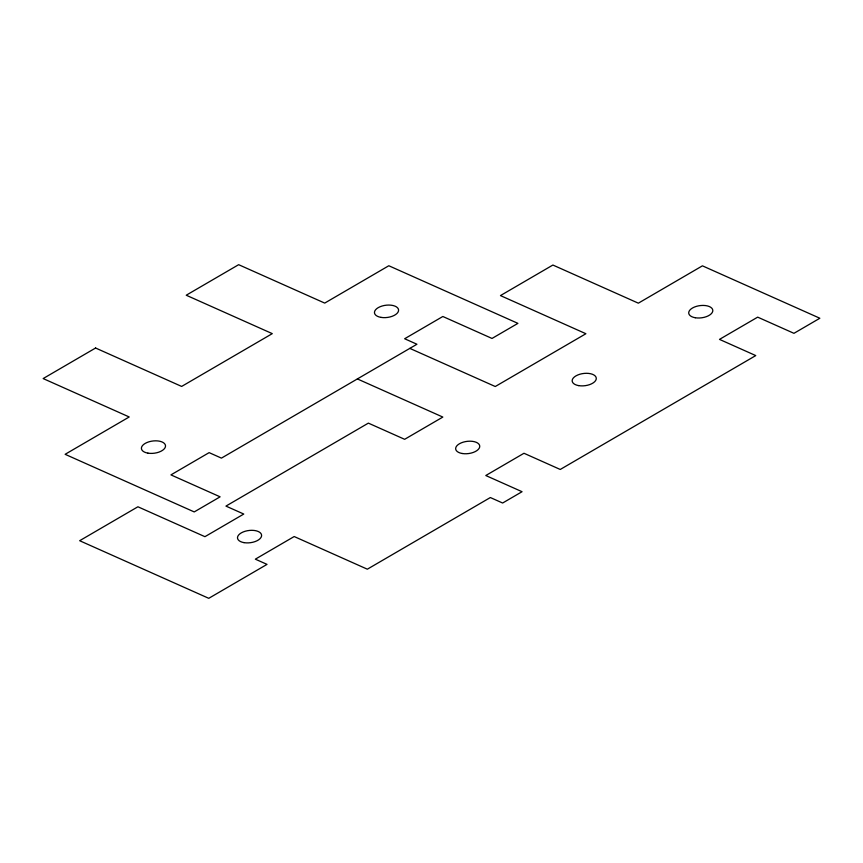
<?xml version="1.0" encoding="UTF-8"?>
<svg xmlns="http://www.w3.org/2000/svg" width="863" height="863" viewBox="0 0 863 863"><rect width="100%" height="100%" fill="white"/><g stroke="black" fill="none" stroke-linecap="round" stroke-linejoin="round"><path stroke-width="1.29" d="M409.817 348.382L495.265 386.516L585.901 333.722L500.454 295.588L552.892 265.038L638.34 303.172L702.428 265.836L819.85 318.242L793.96 333.323L757.682 317.142L719.494 339.386L755.761 355.578L560.249 469.461L523.981 453.269L485.783 475.524L522.061 491.705L502.633 503.021L490.346 497.541L367.336 569.192L294.186 536.538L255.34 559.17L267.023 564.38L208.76 598.318L79.655 540.713L137.918 506.775L204.93 536.678L243.776 514.046L225.944 506.096L368.372 423.129L404.639 439.31L442.838 417.066L357.379 378.933M95.588 348.016L43.15 378.566L129.213 416.969L65.124 454.305L194.229 511.921L220.119 496.829L170.939 474.887L209.137 452.633L221.435 458.124L416.937 344.24L404.639 338.749L442.838 316.494L492.018 338.447L517.919 323.366L388.814 265.75L324.725 303.086L238.652 264.682L186.225 295.222L272.287 333.636L181.651 386.43L95.588 348.016M578.695 385.621A12.125 6.149 -7.3 0 0 596.279 378.177A12.125 6.149 -7.3 0 0 577.735 374.995A12.125 6.149 -7.3 0 0 578.695 385.621M244.013 542.633A12.125 6.149 -7.3 0 0 261.597 535.189A12.125 6.149 -7.3 0 0 243.064 532.007A12.125 6.149 -7.3 0 0 244.013 542.633M462.158 453.496A12.125 6.149 -7.3 0 0 479.742 446.052A12.125 6.149 -7.3 0 0 461.209 442.881A12.125 6.149 -7.3 0 0 462.158 453.496M695.222 317.735A12.125 6.149 -7.3 0 0 712.806 310.292A12.125 6.149 -7.3 0 0 694.262 307.12A12.125 6.149 -7.3 0 0 695.222 317.735M147.929 453.14A12.125 6.149 -7.3 0 0 165.513 445.686A12.125 6.149 -7.3 0 0 146.98 442.514A12.125 6.149 -7.3 0 0 147.929 453.14M380.982 317.379A12.125 6.149 -7.3 0 0 398.577 309.936A12.125 6.149 -7.3 0 0 380.033 306.753A12.125 6.149 -7.3 0 0 380.982 317.379"/></g></svg>
